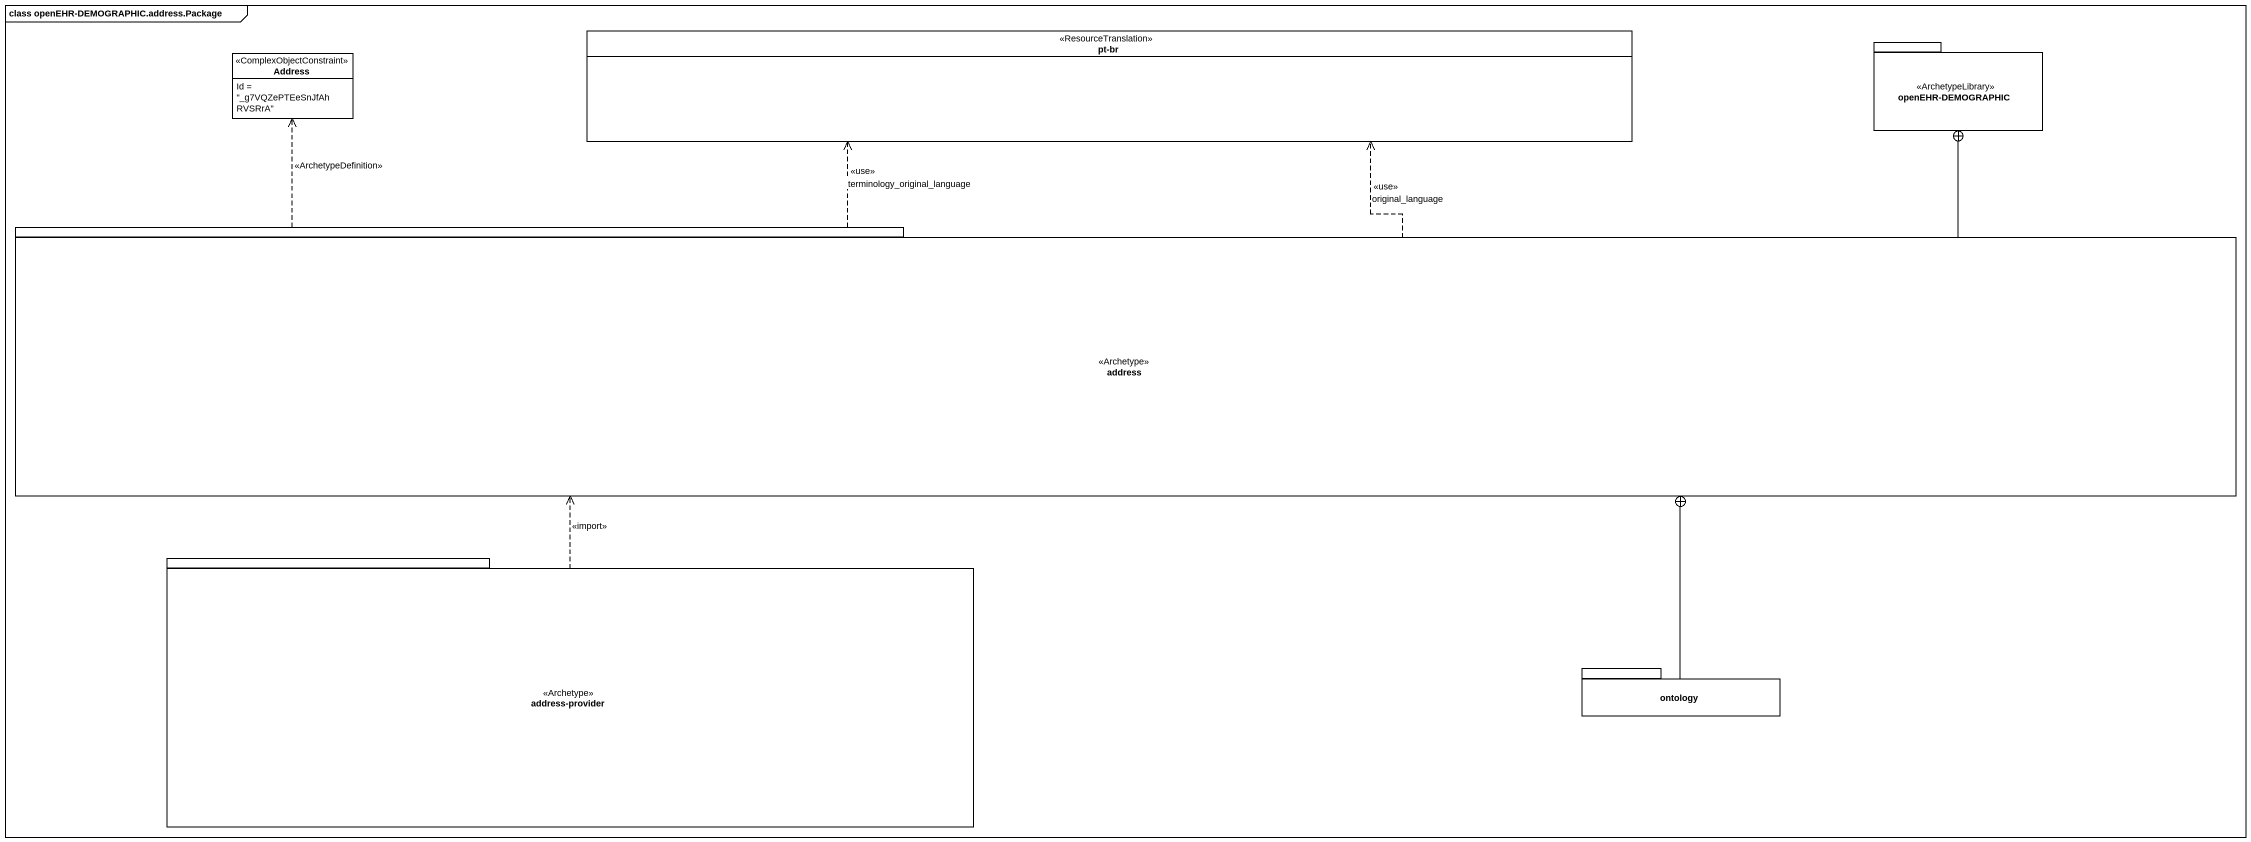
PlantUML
@startuml
mainframe class openEHR-DEMOGRAPHIC.address.Package
hide circle
hide empty members
enum "pt-br" as pt_br <<ResourceTranslation>>
class Address <<ComplexObjectConstraint>> {
  Id = "_g7VQZePTEeSnJfAhRVSRrA"
}
package "openEHR-DEMOGRAPHIC" as openEHR_DEMOGRAPHIC <<ArchetypeLibrary>> {
}
package address <<Archetype>> {
}
package "address-provider" as address_provider <<Archetype>> {
}
package ontology {
}
address .up.> pt_br : <<use>>\nterminology_original_language
address .up.> pt_br : <<use>>\noriginal_language
address .left.> Address : <<ArchetypeDefinition>>
address -right-+ openEHR_DEMOGRAPHIC
address_provider .right.> address : <<import>>
ontology -left-+ address
@enduml
